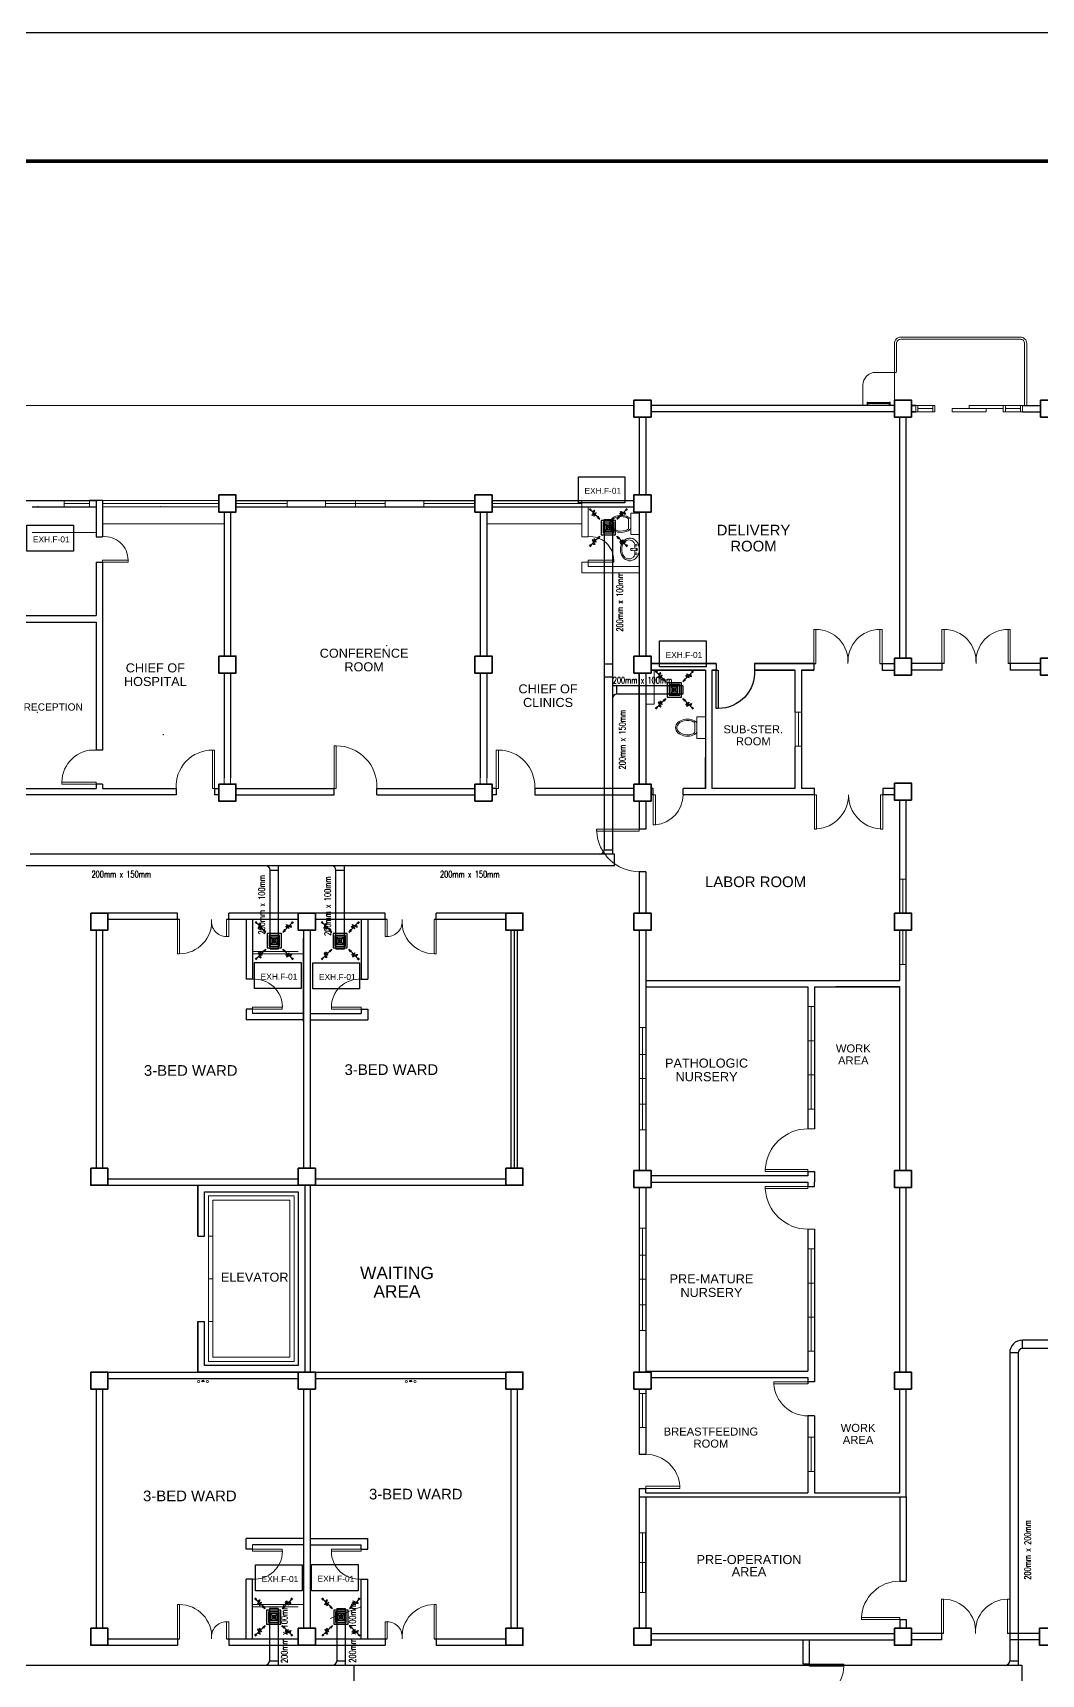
# Model space of a CAD drawing. Header units: millimetres. Extents: x 116 to 538, y 76 to 149.
# Drawn here: x 266.4 to 290.02, y 110.46 to 148.92 of the extents above; entities that cross this region are included whole.
import ezdxf

# ---------------------------------------------------------------- set-up
doc = ezdxf.new("R2010")
doc.units = ezdxf.units.MM
doc.header["$MEASUREMENT"] = 0
for name, color, linetype in [('.1', 1, 'Continuous'), ('AIR', 7, 'Continuous'), ('AIR-00', 8, 'Continuous'), ('AIR-03', 30, 'Continuous'), ('dimen', 7, 'Continuous'), ('ducting label', 7, 'Continuous'), ('exhaust', 7, 'Continuous'), ('label', 7, 'Continuous'), ('Legends', 7, 'Continuous'), ('template', 7, 'Continuous')]:
    doc.layers.add(name, color=color, linetype=linetype)
doc.styles.add('Arch-Dim', font='simplex.shx', dxfattribs={"width": 0.75})
doc.styles.get("Standard").update_dxf_attribs({"font": 'arial.ttf'})
doc.styles.add('SWISSLT175', font='swissl.ttf', dxfattribs={"height": 0.175})

# ---------------------------------------------------------------- blocks, each defined once
blk = doc.blocks.new('dr 900')
at = {"ltscale": 0.03}
blk.add_lwpolyline([(0, 0), (0.05, 0), (0.05, 0.9), (0, 0.9)], close=True, dxfattribs=at)
blk.add_arc((0.05, 0.049), 0.851, 356.7268, 90, dxfattribs=at)
blk = doc.blocks.new('GRILL-C-IN')
at = {"layer": 'AIR-00', "color": 7, "ltscale": 3}
for p, q in [((-0.623, 0.601), (-0.674, 0.651)), ((-0.601, 0.623), (-0.651, 0.674)), ((-0.637, 0.637), (-0.3, 0.3)), ((0.637, 0.637), (0.3, 0.3)), ((0.601, 0.623), (0.651, 0.674)), ((0.623, 0.601), (0.674, 0.651)), ((-0.637, -0.637), (-0.3, -0.3)), ((0.637, -0.637), (0.3, -0.3)), ((-0.623, -0.601), (-0.674, -0.651)), ((-0.601, -0.623), (-0.651, -0.674)), ((0.601, -0.623), (0.651, -0.674)), ((0.623, -0.601), (0.674, -0.651))]:
    blk.add_line(p, q, dxfattribs=at)
at = {"layer": 'AIR-00', "color": 7}
for p, q in [((-0.188, 0.187), (0.187, -0.188)), ((0.187, 0.187), (-0.188, -0.188))]:
    blk.add_line(p, q, dxfattribs=at)
at = {"layer": 'AIR-00', "color": 7, "ltscale": 3}
for points in [[(-0.362, 0.393), (-0.393, 0.362), (-0.3, 0.3)], [(0.393, 0.362), (0.362, 0.393), (0.3, 0.3)], [(-0.362, -0.393), (-0.393, -0.362), (-0.3, -0.3)], [(0.393, -0.362), (0.362, -0.393), (0.3, -0.3)]]:
    blk.add_lwpolyline(points, close=True, dxfattribs=at)
at = {"layer": 'AIR-00', "color": 7}
for points in [[(-0.188, -0.188), (0.187, -0.188), (0.187, 0.187), (-0.188, 0.187)], [(-0.125, -0.125), (0.125, -0.125), (0.125, 0.125), (-0.125, 0.125)], [(-0.062, -0.062), (0.062, -0.062), (0.062, 0.062), (-0.062, 0.062)]]:
    blk.add_lwpolyline(points, close=True, dxfattribs=at)
at = {"layer": 'AIR-00', "color": 7, "ltscale": 3}
for points in [[(-0.441, 0.441), (-0.512, 0.404), (-0.432, 0.514), (-0.568, 0.43), (-0.477, 0.6), (-0.561, 0.561)], [(0.441, 0.441), (0.404, 0.512), (0.514, 0.432), (0.43, 0.568), (0.6, 0.477), (0.561, 0.561)], [(-0.441, -0.441), (-0.512, -0.404), (-0.432, -0.514), (-0.568, -0.43), (-0.477, -0.6), (-0.561, -0.561)], [(0.441, -0.441), (0.404, -0.512), (0.514, -0.432), (0.43, -0.568), (0.6, -0.477), (0.561, -0.561)]]:
    blk.add_spline(points, degree=3, dxfattribs=at)
for points in [[(-0.3, 0.3), (-0.362, 0.393), (-0.393, 0.362)], [(0.3, 0.3), (0.393, 0.362), (0.362, 0.393)], [(-0.3, -0.3), (-0.362, -0.393), (-0.393, -0.362)], [(0.3, -0.3), (0.393, -0.362), (0.362, -0.393)]]:
    blk.add_solid(points, dxfattribs=at)
at = {"layer": 'AIR-03', "color": 7}
blk.add_lwpolyline([(-0.25, -0.25), (0.25, -0.25), (0.25, 0.25), (-0.25, 0.25)], close=True, dxfattribs=at)

msp = doc.modelspace()

# ---------------------------------------------------------------- linework, layer by layer
at = {"layer": '.1', "color": 0}
msp.add_line((323.658, 148.92), (224.382, 148.92), dxfattribs=at)
at = {"color": 8, "lineweight": 9}
for p, q in [((286.138, 140.965), (286.608, 140.965)), ((286.578, 140.792), (286.578, 140.317)), ((285.838, 140.19), (285.838, 140.665)), ((280.478, 140.19), (265.153, 140.19)), ((285.958, 140.268), (285.938, 140.268)), ((285.938, 140.268), (285.938, 140.188)), ((285.958, 140.188), (285.958, 140.268)), ((286.208, 140.258), (285.958, 140.258)), ((286.208, 140.238), (285.958, 140.238)), ((286.208, 140.258), (286.458, 140.258)), ((286.208, 140.238), (286.458, 140.238)), ((286.458, 140.188), (286.458, 140.268)), ((286.458, 140.268), (286.478, 140.268)), ((286.478, 140.268), (286.478, 140.188)), ((267.128, 137.815), (267.128, 137.965)), ((267.128, 137.89), (267.728, 137.89)), ((267.728, 137.815), (267.128, 137.815)), ((267.728, 137.965), (267.728, 137.815)), ((268.79, 137.965), (268.028, 137.965)), ((270.753, 137.893), (268.028, 137.893)), ((268.79, 137.815), (268.028, 137.815)), ((269.99, 137.965), (268.79, 137.965)), ((269.99, 137.815), (268.79, 137.815)), ((269.99, 137.965), (270.753, 137.965)), ((269.99, 137.815), (270.753, 137.815)), ((271.153, 137.965), (271.153, 137.965)), ((272.353, 137.89), (271.153, 137.893)), ((272.353, 137.965), (272.353, 137.815)), ((273.253, 137.815), (273.253, 137.965)), ((274.653, 137.89), (273.253, 137.89)), ((273.953, 137.815), (273.253, 137.815)), ((273.953, 137.965), (273.953, 137.815)), ((273.953, 137.965), (274.653, 137.965)), ((274.653, 137.965), (274.653, 137.815)), ((275.553, 137.965), (275.553, 137.815)), ((275.553, 137.89), (276.753, 137.89)), ((277.153, 137.965), (277.153, 137.965)), ((279.253, 137.89), (277.153, 137.893)), ((279.253, 137.815), (279.253, 137.965)), ((279.253, 137.815), (279.403, 137.815)), ((280.603, 137.693), (280.603, 136.415)), ((280.353, 137.325), (280.353, 137.506)), ((280.403, 137.665), (280.603, 137.665)), ((280.403, 137.165), (280.403, 137.665)), ((280.603, 137.665), (280.603, 137.165)), ((267.878, 137.215), (266.378, 137.215)), ((280.603, 137.165), (280.403, 137.165)), ((280.405, 136.83), (280.527, 136.843)), ((280.405, 136.801), (280.527, 136.788)), ((280.953, 133.99), (280.953, 133.19)), ((280.953, 133.19), (280.753, 133.19)), ((284.403, 132.603), (284.403, 133.103)), ((281.903, 132.731), (281.903, 132.55)), ((282.153, 132.89), (281.953, 132.89)), ((281.953, 132.89), (281.953, 132.39)), ((282.153, 132.39), (282.153, 132.89)), ((284.253, 132.19), (284.253, 133.003)), ((284.403, 133.003), (284.253, 133.003)), ((284.328, 133.003), (284.328, 132.203)), ((281.953, 132.39), (282.153, 132.39)), ((284.403, 132.603), (284.403, 132.103)), ((284.403, 132.203), (284.253, 132.203)), ((270.878, 131.318), (270.878, 131.465)), ((271.028, 131.318), (271.028, 131.465)), ((271.153, 131.215), (271.153, 131.215)), ((276.878, 131.318), (276.878, 131.465)), ((277.028, 131.318), (277.028, 131.465)), ((271.153, 131.065), (271.153, 131.065)), ((286.853, 129.094), (286.703, 129.094)), ((286.778, 129.094), (286.778, 128.294)), ((272.615, 128.144), (271.54, 128.144)), ((286.853, 128.294), (286.703, 128.294)), ((286.853, 127.894), (286.703, 127.894)), ((286.778, 127.894), (286.778, 127.094)), ((272.74, 126.694), (272.74, 127.194)), ((272.89, 126.694), (272.89, 127.194)), ((286.853, 127.094), (286.703, 127.094)), ((284.553, 125.303), (284.553, 126.103)), ((284.553, 126.103), (284.703, 126.103)), ((284.628, 126.103), (284.628, 123.703)), ((280.603, 125.616), (280.753, 125.616)), ((280.603, 124.416), (280.603, 125.616)), ((280.678, 123.216), (280.678, 125.616)), ((280.753, 125.616), (280.753, 123.216)), ((284.703, 125.303), (284.553, 125.303)), ((284.703, 124.903), (284.703, 125.303)), ((280.603, 124.979), (280.753, 124.979)), ((284.703, 124.903), (284.703, 124.503)), ((280.603, 124.416), (280.603, 123.216)), ((280.603, 124.416), (280.753, 124.416)), ((284.703, 124.503), (284.553, 124.503)), ((284.553, 124.503), (284.553, 123.703)), ((280.603, 123.816), (280.753, 123.816)), ((284.553, 123.703), (284.703, 123.703)), ((280.753, 123.216), (280.603, 123.216)), ((284.553, 123.24), (284.703, 123.24)), ((280.603, 120.916), (280.753, 120.916)), ((280.603, 119.716), (280.603, 120.916)), ((280.678, 118.516), (280.678, 120.916)), ((280.753, 120.916), (280.753, 118.516)), ((284.703, 120.89), (284.553, 120.89)), ((270.515, 120.729), (270.615, 120.729)), ((270.515, 120.729), (270.515, 118.729)), ((270.615, 120.729), (270.615, 118.729)), ((284.553, 119.628), (284.553, 120.428)), ((284.553, 120.428), (284.703, 120.428)), ((284.628, 120.428), (284.628, 118.028)), ((280.603, 120.279), (280.753, 120.279)), ((270.615, 119.729), (270.515, 119.729)), ((280.603, 119.716), (280.603, 118.516)), ((280.603, 119.716), (280.753, 119.716)), ((284.703, 119.628), (284.553, 119.628)), ((284.703, 119.228), (284.703, 119.628)), ((284.703, 119.228), (284.703, 118.828)), ((280.603, 119.116), (280.753, 119.116)), ((270.515, 118.729), (270.615, 118.729)), ((280.753, 118.516), (280.603, 118.516)), ((284.703, 118.828), (284.553, 118.828)), ((284.553, 118.828), (284.553, 118.028)), ((284.553, 118.028), (284.703, 118.028)), ((280.753, 117.542), (280.753, 117.565)), ((280.753, 117.042), (280.603, 117.042)), ((280.603, 117.042), (280.603, 116.242)), ((280.678, 116.242), (280.678, 117.042)), ((280.753, 117.142), (280.753, 117.042)), ((280.603, 116.242), (280.753, 116.242)), ((284.703, 116.015), (284.553, 116.015)), ((284.553, 116.015), (284.553, 115.215)), ((284.628, 115.215), (284.628, 116.015)), ((284.553, 115.215), (284.703, 115.215)), ((280.753, 113.778), (280.605, 113.778)), ((280.605, 113.778), (280.605, 112.378)), ((280.679, 113.778), (280.675, 112.378)), ((280.753, 113.078), (280.753, 113.778)), ((280.753, 113.078), (280.605, 113.078)), ((272.74, 112.742), (272.74, 112.242)), ((272.89, 112.742), (272.89, 112.242)), ((280.605, 112.378), (280.751, 112.378))]:
    msp.add_line(p, q, dxfattribs=at)
at = {"color": 8, "lineweight": 25}
for p, q in [((286.578, 140.19), (280.878, 140.19)), ((286.578, 140.04), (280.878, 140.04)), ((286.978, 140.19), (287.078, 140.19)), ((286.978, 140.19), (287.078, 140.19)), ((287.078, 140.19), (286.978, 140.19)), ((286.978, 140.04), (287.078, 140.04)), ((287.078, 140.04), (286.978, 140.04)), ((289.578, 140.19), (290.003, 140.19)), ((289.578, 140.04), (290.003, 140.04)), ((280.603, 139.917), (280.603, 138.093)), ((280.753, 139.917), (280.753, 138.093)), ((286.703, 134.267), (286.703, 139.917)), ((286.853, 134.267), (286.853, 139.917)), ((265.915, 137.965), (267.115, 137.965)), ((266.378, 137.815), (267.115, 137.815)), ((267.115, 137.965), (267.878, 137.965)), ((267.115, 137.815), (267.878, 137.815)), ((267.878, 137.965), (267.728, 137.965)), ((267.878, 137.965), (267.878, 137.115)), ((268.028, 137.965), (267.878, 137.965)), ((268.028, 137.965), (268.028, 137.115)), ((270.878, 137.693), (270.878, 134.318)), ((271.028, 137.693), (271.028, 134.318)), ((271.153, 137.965), (276.753, 137.965)), ((271.153, 137.815), (276.753, 137.815)), ((276.878, 137.693), (276.878, 134.318)), ((277.028, 137.693), (277.028, 134.318)), ((277.153, 137.965), (280.478, 137.965)), ((277.153, 137.815), (280.478, 137.815)), ((280.603, 137.693), (280.603, 134.318)), ((280.753, 137.693), (280.753, 134.318)), ((280.753, 137.693), (280.753, 134.318)), ((267.878, 137.115), (268.028, 137.115)), ((267.878, 136.515), (267.878, 135.265)), ((267.878, 136.515), (268.028, 136.515)), ((268.028, 136.515), (268.028, 132.115)), ((280.603, 136.265), (280.603, 134.318)), ((265.028, 135.265), (267.878, 135.265)), ((265.028, 135.115), (267.878, 135.115)), ((267.878, 135.115), (267.878, 132.115)), ((270.878, 133.918), (270.878, 131.465)), ((271.028, 133.918), (271.028, 131.465)), ((276.878, 133.918), (276.878, 131.465)), ((277.028, 133.918), (277.028, 131.465)), ((280.603, 133.918), (280.603, 131.318)), ((280.603, 131.318), (280.603, 133.918)), ((280.753, 133.918), (280.753, 131.318)), ((280.753, 133.918), (280.753, 131.318)), ((280.878, 134.14), (282.403, 134.14)), ((282.403, 134.14), (280.878, 134.14)), ((280.878, 133.99), (282.153, 133.99)), ((282.153, 133.99), (280.878, 133.99)), ((282.153, 133.99), (282.153, 131.215)), ((282.303, 133.99), (282.403, 133.99)), ((282.303, 133.99), (282.303, 131.215)), ((282.403, 133.99), (282.303, 133.99)), ((282.403, 134.14), (282.403, 133.99)), ((283.303, 134.14), (284.74, 134.14)), ((284.703, 134.14), (283.303, 134.14)), ((283.303, 134.14), (283.303, 133.99)), ((283.303, 133.99), (284.253, 133.99)), ((284.253, 133.99), (283.303, 133.99)), ((284.253, 133.003), (284.253, 133.99)), ((284.403, 133.99), (284.69, 133.99)), ((284.69, 133.99), (284.403, 133.99)), ((284.403, 133.99), (284.403, 131.215)), ((284.69, 134.14), (284.69, 133.99)), ((286.24, 134.14), (286.578, 134.14)), ((286.29, 134.14), (286.29, 133.99)), ((286.29, 133.99), (286.578, 133.99)), ((287.74, 134.14), (286.978, 134.14)), ((287.69, 133.99), (286.978, 133.99)), ((287.69, 134.14), (287.69, 133.99)), ((290.003, 134.14), (289.24, 134.14)), ((289.29, 134.14), (289.29, 133.99)), ((290.003, 133.99), (289.29, 133.99)), ((268.028, 132.115), (267.878, 132.115)), ((282.153, 131.215), (282.153, 131.94)), ((284.253, 131.215), (284.253, 132.19)), ((266.053, 131.215), (267.878, 131.215)), ((267.878, 131.315), (267.878, 131.215)), ((268.028, 131.315), (267.878, 131.315)), ((268.028, 131.315), (268.028, 131.215)), ((268.028, 131.215), (269.753, 131.215)), ((269.753, 131.215), (269.753, 131.065)), ((270.653, 131.215), (270.753, 131.215)), ((270.653, 131.215), (270.653, 131.065)), ((271.153, 131.215), (273.453, 131.215)), ((273.453, 131.065), (273.453, 131.215)), ((274.453, 131.215), (276.753, 131.215)), ((274.453, 131.065), (274.453, 131.215)), ((277.253, 131.215), (277.153, 131.215)), ((277.153, 131.215), (277.153, 131.215)), ((277.253, 131.215), (277.253, 131.065)), ((280.478, 131.215), (278.153, 131.215)), ((278.153, 131.215), (278.153, 131.065)), ((280.928, 131.215), (280.878, 131.215)), ((280.928, 131.065), (280.928, 131.215)), ((282.153, 131.215), (281.628, 131.215)), ((282.153, 131.215), (282.053, 131.215)), ((284.253, 131.215), (282.303, 131.215)), ((284.703, 131.215), (284.403, 131.215)), ((284.703, 131.065), (284.703, 131.215)), ((286.578, 131.215), (286.303, 131.215)), ((286.303, 131.215), (286.303, 131.065)), ((269.753, 131.065), (266.053, 131.065)), ((270.753, 131.065), (270.653, 131.065)), ((271.153, 131.065), (273.453, 131.065)), ((274.453, 131.065), (276.753, 131.065)), ((277.253, 131.065), (277.153, 131.065)), ((277.153, 131.065), (277.153, 131.065)), ((278.153, 131.065), (280.478, 131.065)), ((280.603, 130.918), (280.603, 130.265)), ((280.753, 130.918), (280.753, 130.265)), ((280.928, 131.065), (280.878, 131.065)), ((284.703, 131.065), (281.628, 131.065)), ((286.578, 131.065), (286.303, 131.065)), ((286.703, 128.294), (286.703, 130.943)), ((286.853, 128.294), (286.853, 130.943)), ((280.753, 130.265), (280.603, 130.265)), ((280.603, 129.265), (280.603, 128.294)), ((280.753, 129.265), (280.603, 129.265)), ((280.753, 129.265), (280.753, 128.294)), ((269.784, 128.294), (268.153, 128.294)), ((269.834, 128.144), (268.153, 128.144)), ((269.784, 128.144), (269.784, 128.294)), ((272.615, 128.144), (270.934, 128.144)), ((274.647, 128.294), (270.984, 128.294)), ((270.984, 128.144), (270.984, 128.294)), ((274.697, 128.144), (273.015, 128.144)), ((274.647, 128.144), (274.647, 128.294)), ((277.478, 128.144), (275.797, 128.144)), ((277.478, 128.294), (275.847, 128.294)), ((275.847, 128.144), (275.847, 128.294)), ((267.878, 127.894), (267.878, 122.317)), ((268.028, 127.894), (268.028, 122.317)), ((272.74, 127.894), (272.74, 122.317)), ((272.74, 125.758), (272.74, 127.708)), ((272.89, 127.894), (272.89, 122.317)), ((277.603, 122.317), (277.603, 127.894)), ((277.678, 122.317), (277.678, 127.894)), ((277.753, 122.317), (277.753, 127.894)), ((280.603, 127.894), (280.603, 126.565)), ((280.753, 127.894), (280.753, 126.715)), ((286.703, 126.715), (286.703, 127.894)), ((286.853, 126.565), (286.853, 127.894)), ((280.603, 126.565), (280.603, 122.267)), ((280.753, 126.715), (286.703, 126.715)), ((280.753, 126.715), (280.753, 126.565)), ((280.753, 126.565), (284.553, 126.565)), ((280.753, 126.565), (280.753, 122.267)), ((284.553, 126.565), (284.553, 123.24)), ((284.703, 126.565), (286.703, 126.565)), ((284.703, 126.565), (284.703, 123.24)), ((286.703, 126.565), (285.203, 126.565)), ((286.703, 122.268), (286.703, 126.565)), ((286.853, 122.268), (286.853, 126.565)), ((268.153, 122.067), (272.615, 122.067)), ((268.153, 121.917), (277.478, 121.917)), ((270.265, 121.917), (270.265, 120.729)), ((272.765, 121.917), (272.765, 117.542)), ((272.89, 121.917), (272.89, 117.542)), ((273.015, 122.067), (277.478, 122.067)), ((284.553, 122.14), (280.878, 122.14)), ((280.878, 121.99), (284.553, 121.99)), ((284.553, 122.24), (284.553, 122.14)), ((284.553, 122.24), (284.703, 122.24)), ((284.553, 121.99), (284.553, 121.89)), ((284.703, 122.24), (284.703, 122.14)), ((284.703, 122.14), (284.703, 121.99)), ((284.703, 121.89), (284.703, 121.99)), ((280.603, 121.867), (280.603, 117.542)), ((280.753, 121.867), (280.753, 117.565)), ((284.553, 121.89), (284.703, 121.89)), ((286.703, 117.542), (286.703, 121.868)), ((286.853, 117.542), (286.853, 121.868)), ((284.553, 120.89), (284.553, 117.565)), ((284.703, 120.89), (284.703, 117.565)), ((270.265, 120.729), (270.415, 120.729)), ((270.265, 118.729), (270.265, 117.542)), ((270.265, 118.729), (270.415, 118.729)), ((268.153, 117.542), (277.478, 117.542)), ((268.153, 117.392), (272.615, 117.392)), ((273.015, 117.392), (277.478, 117.392)), ((280.753, 117.565), (284.553, 117.565)), ((280.878, 117.415), (284.553, 117.415)), ((284.553, 117.415), (284.553, 117.265)), ((284.703, 117.315), (284.553, 117.315)), ((284.703, 117.565), (284.703, 117.415)), ((284.703, 117.415), (284.703, 117.315)), ((267.878, 117.142), (267.878, 111.542)), ((268.028, 117.142), (268.028, 111.542)), ((272.74, 117.142), (272.74, 111.542)), ((272.89, 117.142), (272.89, 111.542)), ((277.603, 111.542), (277.603, 117.142)), ((277.753, 111.542), (277.753, 117.142)), ((280.603, 117.142), (280.603, 115.615)), ((280.753, 117.142), (280.753, 115.615)), ((286.703, 114.915), (286.703, 117.142)), ((286.853, 114.915), (286.853, 117.142)), ((284.553, 116.515), (284.553, 114.715)), ((284.703, 116.515), (284.553, 116.515)), ((284.703, 116.515), (284.703, 114.715)), ((280.603, 115.615), (280.753, 115.615)), ((280.603, 114.815), (280.603, 114.615)), ((280.603, 114.815), (280.753, 114.815)), ((280.603, 114.615), (286.853, 114.615)), ((280.603, 114.615), (280.603, 111.542)), ((280.753, 114.715), (280.753, 114.815)), ((280.753, 114.715), (284.553, 114.715)), ((280.753, 114.615), (280.753, 111.542)), ((284.703, 114.715), (286.703, 114.715)), ((286.703, 114.715), (286.703, 114.915)), ((286.703, 114.615), (286.703, 112.642)), ((286.853, 114.615), (286.853, 114.915)), ((286.853, 114.615), (286.853, 112.642)), ((272.74, 113.677), (272.74, 111.727)), ((286.703, 112.642), (286.853, 112.642)), ((286.703, 111.742), (286.703, 111.542)), ((286.703, 111.742), (286.853, 111.742)), ((286.853, 111.742), (286.853, 111.542)), ((268.153, 111.292), (269.834, 111.292)), ((269.784, 111.292), (269.784, 111.142)), ((270.934, 111.292), (272.615, 111.292)), ((270.984, 111.292), (270.984, 111.142)), ((273.015, 111.292), (274.697, 111.292)), ((274.647, 111.292), (274.647, 111.142)), ((275.797, 111.292), (277.478, 111.292)), ((275.847, 111.292), (275.847, 111.142)), ((280.878, 111.417), (286.578, 111.417)), ((280.878, 111.267), (286.578, 111.267)), ((284.44, 110.699), (284.44, 111.267)), ((284.59, 110.649), (284.59, 111.267)), ((287.728, 111.417), (286.978, 111.417)), ((287.678, 111.267), (286.978, 111.267)), ((287.678, 111.417), (287.678, 111.267)), ((289.978, 111.417), (289.228, 111.417)), ((289.278, 111.417), (289.278, 111.267)), ((289.978, 111.267), (289.278, 111.267)), ((268.153, 111.142), (269.784, 111.142)), ((270.984, 111.142), (274.647, 111.142)), ((275.847, 111.142), (277.478, 111.142)), ((284.59, 110.699), (284.44, 110.699))]:
    msp.add_line(p, q, dxfattribs=at)
at = {"color": 8, "lineweight": 13}
for p, q in [((287.078, 140.19), (287.078, 140.04)), ((287.478, 140.19), (287.128, 140.19)), ((287.128, 140.115), (287.478, 140.115)), ((287.478, 140.04), (287.128, 140.04)), ((289.178, 140.19), (289.528, 140.19)), ((289.528, 140.115), (289.178, 140.115)), ((289.178, 140.04), (289.528, 140.04)), ((280.928, 131.065), (280.928, 130.365)), ((280.928, 131.065), (280.978, 131.065)), ((280.978, 130.365), (280.978, 131.065)), ((284.703, 131.065), (284.703, 130.265)), ((284.753, 131.065), (284.703, 131.065)), ((284.753, 130.265), (284.753, 131.065)), ((286.253, 130.265), (286.253, 131.065)), ((286.253, 131.065), (286.303, 131.065)), ((286.303, 131.065), (286.303, 130.265)), ((280.603, 130.265), (279.603, 130.265)), ((279.603, 130.265), (279.603, 130.215)), ((279.603, 130.215), (280.603, 130.215)), ((280.603, 130.215), (280.603, 130.265)), ((280.928, 130.365), (280.978, 130.365)), ((284.703, 130.265), (284.753, 130.265)), ((286.303, 130.265), (286.253, 130.265)), ((283.553, 122.24), (283.553, 122.29)), ((283.553, 122.29), (284.553, 122.29)), ((284.553, 122.24), (283.553, 122.24)), ((284.553, 122.29), (284.553, 122.24)), ((284.553, 121.89), (283.553, 121.89)), ((283.553, 121.89), (283.553, 121.84)), ((283.553, 121.84), (284.553, 121.84)), ((284.553, 121.84), (284.553, 121.89)), ((284.553, 117.315), (283.753, 117.315)), ((283.753, 117.315), (283.753, 117.265)), ((283.753, 117.265), (284.553, 117.265)), ((281.553, 114.865), (280.753, 114.865)), ((280.753, 114.815), (280.753, 114.865)), ((280.753, 114.815), (281.553, 114.815)), ((281.553, 114.815), (281.553, 114.865)), ((285.803, 111.792), (286.703, 111.792)), ((286.703, 111.742), (285.803, 111.742)), ((285.804, 111.792), (285.804, 111.742)), ((286.703, 111.742), (286.703, 111.792))]:
    msp.add_line(p, q, dxfattribs=at)
at = {"color": 8, "lineweight": 9, "ltscale": 0.4}
for p, q in [((279.253, 137.115), (279.253, 137.815)), ((279.403, 137.115), (279.403, 137.815)), ((270.878, 137.415), (268.028, 137.415)), ((279.253, 137.415), (277.028, 137.415)), ((279.403, 137.115), (279.253, 137.115)), ((279.403, 136.515), (279.253, 136.515)), ((279.253, 136.515), (279.253, 136.265)), ((280.603, 136.265), (279.253, 136.265)), ((279.403, 136.515), (279.403, 136.415)), ((280.603, 136.415), (279.403, 136.415)), ((280.603, 136.415), (279.403, 136.415))]:
    msp.add_line(p, q, dxfattribs=at)
at = {"color": 8, "lineweight": 13, "ltscale": 0.4}
msp.add_line((279.403, 136.565), (279.403, 136.515), dxfattribs=at)
at = {"color": 8, "lineweight": 25, "ltscale": 0.3}
for p, q in [((281.628, 131.065), (281.628, 131.215)), ((271.39, 128.144), (271.39, 126.744)), ((271.54, 128.144), (271.54, 126.744)), ((274.09, 128.144), (274.09, 126.744)), ((274.24, 128.144), (274.24, 126.744)), ((271.54, 126.744), (271.39, 126.744)), ((274.09, 126.744), (274.24, 126.744)), ((271.39, 126.044), (271.39, 125.794)), ((271.54, 126.044), (271.39, 126.044)), ((272.74, 125.794), (271.39, 125.794)), ((272.74, 125.944), (271.54, 125.944)), ((272.89, 125.944), (274.09, 125.944)), ((272.89, 125.794), (274.24, 125.794)), ((274.09, 126.044), (274.09, 125.944)), ((274.09, 126.044), (274.24, 126.044)), ((274.24, 126.044), (274.24, 125.794)), ((271.39, 113.392), (271.39, 113.642)), ((272.74, 113.642), (271.39, 113.642)), ((272.74, 113.492), (271.54, 113.492)), ((272.89, 113.642), (274.24, 113.642)), ((272.89, 113.492), (274.09, 113.492)), ((274.09, 113.392), (274.09, 113.492)), ((274.24, 113.392), (274.24, 113.642)), ((271.54, 113.392), (271.39, 113.392)), ((274.09, 113.392), (274.24, 113.392)), ((271.39, 111.292), (271.39, 112.692)), ((271.54, 112.692), (271.39, 112.692)), ((271.54, 111.292), (271.54, 112.692)), ((274.09, 111.292), (274.09, 112.692)), ((274.09, 112.692), (274.24, 112.692)), ((274.24, 111.292), (274.24, 112.692))]:
    msp.add_line(p, q, dxfattribs=at)
at = {"color": 8, "lineweight": 13, "ltscale": 0.3}
for p, q in [((271.54, 126.044), (271.54, 125.944)), ((271.54, 113.392), (271.54, 113.492))]:
    msp.add_line(p, q, dxfattribs=at)
at = {"color": 8, "lineweight": 9, "ltscale": 0.3}
msp.add_line((273.365, 111.767), (274.09, 112.042), dxfattribs=at)
at = {"color": 8, "lineweight": 9, "transparency": 33554687}
for points in [[(289.678, 140.19), (289.678, 141.64, 0.414214), (289.528, 141.79), (286.728, 141.79, 0.414214), (286.578, 141.64), (286.578, 140.315), (286.578, 140.965)], [(289.628, 140.19), (289.628, 141.64, 0.414214), (289.528, 141.74), (286.728, 141.74, 0.414214), (286.628, 141.64), (286.628, 140.985)]]:
    msp.add_lwpolyline(points, format="xyb", dxfattribs=at)
at = {"color": 8, "lineweight": 35}
for points in [[(280.478, 140.317), (280.878, 140.317), (280.878, 139.917), (280.478, 139.917)], [(286.578, 140.317), (286.978, 140.317), (286.978, 139.917), (286.578, 139.917)], [(290.003, 140.317), (290.403, 140.317), (290.403, 139.917), (290.003, 139.917)], [(270.753, 138.093), (271.153, 138.093), (271.153, 137.693), (270.753, 137.693)], [(276.753, 138.093), (277.153, 138.093), (277.153, 137.693), (276.753, 137.693)], [(280.478, 138.093), (280.878, 138.093), (280.878, 137.693), (280.478, 137.693)], [(270.753, 134.318), (271.153, 134.318), (271.153, 133.918), (270.753, 133.918)], [(276.753, 134.318), (277.153, 134.318), (277.153, 133.918), (276.753, 133.918)], [(280.478, 134.318), (280.878, 134.318), (280.878, 133.918), (280.478, 133.918)], [(286.578, 134.267), (286.978, 134.267), (286.978, 133.867), (286.578, 133.867)], [(290.003, 134.267), (290.403, 134.267), (290.403, 133.867), (290.003, 133.867)], [(270.753, 131.318), (271.153, 131.318), (271.153, 130.918), (270.753, 130.918)], [(276.753, 131.318), (277.153, 131.318), (277.153, 130.918), (276.753, 130.918)], [(280.478, 131.318), (280.878, 131.318), (280.878, 130.918), (280.478, 130.918)], [(286.578, 131.343), (286.978, 131.343), (286.978, 130.943), (286.578, 130.943)], [(267.753, 128.294), (268.153, 128.294), (268.153, 127.894), (267.753, 127.894)], [(272.615, 128.294), (273.015, 128.294), (273.015, 127.894), (272.615, 127.894)], [(277.478, 128.294), (277.878, 128.294), (277.878, 127.894), (277.478, 127.894)], [(280.478, 128.294), (280.878, 128.294), (280.878, 127.894), (280.478, 127.894)], [(286.578, 128.294), (286.978, 128.294), (286.978, 127.894), (286.578, 127.894)], [(267.753, 122.317), (268.153, 122.317), (268.153, 121.917), (267.753, 121.917)], [(272.615, 122.317), (273.015, 122.317), (273.015, 121.917), (272.615, 121.917)], [(277.478, 122.317), (277.878, 122.317), (277.878, 121.917), (277.478, 121.917)], [(280.478, 122.267), (280.878, 122.267), (280.878, 121.867), (280.478, 121.867)], [(286.578, 122.268), (286.978, 122.268), (286.978, 121.868), (286.578, 121.868)], [(267.753, 117.542), (268.153, 117.542), (268.153, 117.142), (267.753, 117.142)], [(272.615, 117.542), (273.015, 117.542), (273.015, 117.142), (272.615, 117.142)], [(277.478, 117.542), (277.878, 117.542), (277.878, 117.142), (277.478, 117.142)], [(280.478, 117.542), (280.878, 117.542), (280.878, 117.142), (280.478, 117.142)], [(286.578, 117.542), (286.978, 117.542), (286.978, 117.142), (286.578, 117.142)], [(267.753, 111.542), (268.153, 111.542), (268.153, 111.142), (267.753, 111.142)], [(272.615, 111.542), (273.015, 111.542), (273.015, 111.142), (272.615, 111.142)], [(277.478, 111.542), (277.878, 111.542), (277.878, 111.142), (277.478, 111.142)], [(280.478, 111.542), (280.878, 111.542), (280.878, 111.142), (280.478, 111.142)], [(286.578, 111.542), (286.978, 111.542), (286.978, 111.142), (286.578, 111.142)], [(289.978, 111.542), (290.378, 111.542), (290.378, 111.142), (289.978, 111.142)]]:
    msp.add_lwpolyline(points, close=True, dxfattribs=at)
at = {"color": 8, "lineweight": 13}
for points in [[(287.128, 140.19), (287.128, 140.04), (287.078, 140.04), (287.078, 140.19)], [(287.528, 140.19), (287.528, 140.04), (287.478, 140.04), (287.478, 140.19)], [(288.728, 140.115), (287.928, 140.115), (287.928, 140.04), (288.728, 140.04)], [(289.128, 140.19), (288.328, 140.19), (288.328, 140.115), (289.128, 140.115)], [(289.128, 140.19), (289.128, 140.04), (289.178, 140.04), (289.178, 140.19)], [(289.528, 140.19), (289.528, 140.04), (289.578, 140.04), (289.578, 140.19)], [(273.453, 131.215), (273.503, 131.215), (273.503, 132.215), (273.453, 132.215)]]:
    msp.add_lwpolyline(points, close=True, dxfattribs=at)
at = {"color": 8, "lineweight": 9}
for points in [[(267.128, 137.965), (267.728, 137.965), (267.728, 137.815), (267.128, 137.815)], [(271.153, 137.965), (272.353, 137.965), (272.353, 137.815), (271.153, 137.815)], [(273.253, 137.965), (274.653, 137.965), (274.653, 137.815), (273.253, 137.815)], [(275.553, 137.965), (276.753, 137.965), (276.753, 137.815), (275.553, 137.815)], [(277.153, 137.965), (279.253, 137.965), (279.253, 137.815), (277.153, 137.815)], [(284.253, 133.003), (284.403, 133.003), (284.403, 132.203), (284.253, 132.203)], [(284.253, 133.003), (284.403, 133.003), (284.403, 132.203), (284.253, 132.203)], [(286.703, 129.094), (286.853, 129.094), (286.853, 128.294), (286.703, 128.294)], [(286.703, 127.894), (286.853, 127.894), (286.853, 127.094), (286.703, 127.094)], [(284.553, 126.103), (284.703, 126.103), (284.703, 123.703), (284.553, 123.703)], [(280.603, 123.216), (280.603, 125.616), (280.753, 125.616), (280.753, 123.216)], [(280.603, 125.616), (280.753, 125.616), (280.753, 123.216), (280.603, 123.216)], [(280.603, 118.516), (280.603, 120.916), (280.753, 120.916), (280.753, 118.516)], [(280.603, 120.916), (280.753, 120.916), (280.753, 118.516), (280.603, 118.516)], [(284.553, 120.428), (284.703, 120.428), (284.703, 118.028), (284.553, 118.028)], [(280.603, 117.042), (280.753, 117.042), (280.753, 116.242), (280.603, 116.242)], [(284.553, 116.015), (284.703, 116.015), (284.703, 115.215), (284.553, 115.215)], [(280.605, 113.778), (280.751, 113.778), (280.751, 112.378), (280.605, 112.378)]]:
    msp.add_lwpolyline(points, close=True, dxfattribs=at)
msp.add_lwpolyline([(280.382, 136.55, -0.11576), (280.299, 136.57, -0.104047), (280.226, 136.628, -0.090875), (280.178, 136.712, -0.083344), (280.161, 136.815, -0.083344), (280.178, 136.919, -0.090875), (280.226, 137.003, -0.104047), (280.299, 137.061, -0.11576), (280.382, 137.08, -0.11576), (280.464, 137.061, -0.104047), (280.538, 137.003, -0.090875), (280.586, 136.919, -0.083344), (280.603, 136.815, -0.083344), (280.586, 136.712, -0.090875), (280.538, 136.628, -0.104047), (280.464, 136.57, -0.11576)], format="xyb", close=True, dxfattribs=at)
for points in [[(280.361, 136.593, -0.124838), (280.298, 136.609, -0.105788), (280.241, 136.658, -0.086697), (280.204, 136.728, -0.076776), (280.191, 136.815, -0.076776), (280.204, 136.903, -0.086697), (280.241, 136.973, -0.105788), (280.298, 137.022, -0.124838), (280.361, 137.038, -0.124838), (280.424, 137.022, -0.105788), (280.481, 136.973, -0.040067), (280.501, 136.942), (280.501, 136.84, -0.040067)], [(280.501, 136.791), (280.501, 136.689, -0.040067), (280.481, 136.658, -0.105788), (280.424, 136.609, -0.124838), (280.361, 136.593, -0.124838)]]:
    msp.add_lwpolyline(points, format="xyb", dxfattribs=at)
at = {"color": 8, "lineweight": 13, "ltscale": 0.03}
for points in [[(268.028, 136.515), (268.028, 136.565), (268.628, 136.565), (268.628, 136.515)], [(279.403, 136.515), (279.403, 136.565), (280.003, 136.565), (280.003, 136.515)], [(284.69, 134.14), (284.74, 134.14), (284.74, 134.94), (284.69, 134.94)], [(286.29, 134.14), (286.24, 134.14), (286.24, 134.94), (286.29, 134.94)], [(287.69, 134.14), (287.74, 134.14), (287.74, 134.94), (287.69, 134.94)], [(289.29, 134.14), (289.24, 134.14), (289.24, 134.94), (289.29, 134.94)], [(270.653, 131.215), (270.603, 131.215), (270.603, 132.115), (270.653, 132.115)], [(277.253, 131.215), (277.303, 131.215), (277.303, 132.115), (277.253, 132.115)], [(267.878, 131.315), (267.878, 131.365), (267.078, 131.365), (267.078, 131.315)], [(269.834, 128.144), (269.784, 128.144), (269.784, 127.344), (269.834, 127.344)], [(270.984, 128.144), (270.934, 128.144), (270.934, 127.744), (270.984, 127.744)], [(274.647, 128.144), (274.697, 128.144), (274.697, 127.744), (274.647, 127.744)], [(275.797, 128.144), (275.847, 128.144), (275.847, 127.344), (275.797, 127.344)], [(271.54, 126.044), (271.54, 126.094), (272.24, 126.094), (272.24, 126.044)], [(274.09, 126.044), (274.09, 126.094), (273.39, 126.094), (273.39, 126.044)], [(271.54, 113.392), (271.54, 113.342), (272.24, 113.342), (272.24, 113.392)], [(274.09, 113.392), (274.09, 113.342), (273.39, 113.342), (273.39, 113.392)], [(269.834, 111.292), (269.784, 111.292), (269.784, 112.092), (269.834, 112.092)], [(275.797, 111.292), (275.847, 111.292), (275.847, 112.092), (275.797, 112.092)], [(287.678, 111.417), (287.728, 111.417), (287.728, 112.217), (287.678, 112.217)], [(289.278, 111.417), (289.228, 111.417), (289.228, 112.217), (289.278, 112.217)], [(270.984, 111.292), (270.934, 111.292), (270.934, 111.692), (270.984, 111.692)], [(274.647, 111.292), (274.697, 111.292), (274.697, 111.692), (274.647, 111.692)], [(284.59, 110.699), (284.59, 110.649), (285.39, 110.649), (285.39, 110.699)]]:
    msp.add_lwpolyline(points, close=True, dxfattribs=at)
at = {"color": 8, "lineweight": 9, "ltscale": 0.3}
for points in [[(272.615, 127.394), (271.54, 127.394), (271.54, 127.344), (272.74, 127.344), (272.74, 127.344)], [(272.615, 112.042), (271.54, 112.042), (271.54, 112.092), (272.74, 112.092), (272.74, 112.092)]]:
    msp.add_lwpolyline(points, dxfattribs=at)
at = {"color": 8, "lineweight": 25}
for points in [[(270.265, 120.729), (270.265, 121.917), (272.765, 121.917), (272.765, 117.542), (270.265, 117.542), (270.265, 118.729)], [(270.415, 120.729), (270.415, 121.767), (272.615, 121.767), (272.615, 117.692), (270.415, 117.692), (270.415, 118.729)]]:
    msp.add_lwpolyline(points, dxfattribs=at)
at = {"color": 8, "lineweight": 9}
for points in [[(270.515, 120.729), (270.515, 121.667), (272.515, 121.667), (272.515, 117.792), (270.515, 117.792), (270.515, 118.729)], [(270.615, 120.729), (270.615, 121.567), (272.415, 121.567), (272.415, 117.892), (270.615, 117.892), (270.615, 118.729)]]:
    msp.add_lwpolyline(points, dxfattribs=at)
for centre, radius in [((280.53, 136.917), 0.0255), ((280.53, 136.714), 0.0255), ((280.536, 136.815), 0.0095), ((270.283, 117.319), 0.0255), ((270.384, 117.325), 0.0095), ((270.486, 117.319), 0.0255), ((275.145, 117.319), 0.0255), ((275.247, 117.325), 0.0095), ((275.348, 117.319), 0.0255)]:
    msp.add_circle(centre, radius, dxfattribs=at)
for centre, radius, start, end in [((286.138, 140.665), 0.3, 90, 180), ((286.608, 140.985), 0.02, 270, 0), ((280.303, 137.506), 0.05, 0, 61.9916), ((280.303, 137.325), 0.05, 298.1501, 0), ((280.428, 136.815), 0.025, 161.3793, 198.6207), ((280.499, 136.815), 0.0948, 171.2026, 188.7974), ((280.428, 136.815), 0.025, 48.7978, 143.6932), ((280.428, 136.815), 0.025, 216.3068, 311.2022), ((280.53, 136.815), 0.028, 263.7545, 96.2455), ((281.853, 132.731), 0.05, 0, 61.8499), ((281.853, 132.55), 0.05, 298.0084, 360), ((270.384, 117.319), 0.028, 353.7545, 186.2455), ((275.247, 117.319), 0.028, 353.7545, 186.2455)]:
    msp.add_arc(centre, radius, start, end, dxfattribs=at)
at = {"color": 8, "lineweight": 13, "ltscale": 0.03}
for centre, radius, start, end in [((268.076, 136.565), 0.552, 0, 94.9791), ((279.451, 136.565), 0.552, 0, 94.9791), ((284.74, 134.189), 0.752, 356.3048, 90), ((286.24, 134.189), 0.752, 90, 183.6952), ((287.74, 134.189), 0.752, 356.3048, 90), ((289.24, 134.189), 0.752, 90, 183.6952), ((267.83, 131.365), 0.752, 86.3048, 180), ((270.603, 131.264), 0.851, 90, 183.2732), ((277.303, 131.264), 0.851, 356.7268, 90), ((269.834, 128.095), 0.752, 270, 3.6952), ((270.934, 128.097), 0.353, 172.3719, 270), ((274.697, 128.097), 0.353, 270, 7.6281), ((275.797, 128.095), 0.752, 176.3048, 270), ((271.589, 126.094), 0.652, 0, 94.2422), ((274.042, 126.094), 0.652, 85.7578, 180), ((271.589, 113.342), 0.652, 265.7578, 0), ((274.042, 113.342), 0.652, 180, 274.2422), ((269.834, 111.34), 0.752, 356.3048, 90), ((275.797, 111.34), 0.752, 90, 183.6952), ((287.728, 111.465), 0.752, 356.3048, 90), ((289.228, 111.465), 0.752, 90, 183.6952), ((270.934, 111.338), 0.353, 90, 187.6281), ((274.697, 111.338), 0.353, 352.3719, 90), ((284.639, 110.649), 0.752, 266.3048, 0)]:
    msp.add_arc(centre, radius, start, end, dxfattribs=at)
at = {"color": 8, "lineweight": 13}
for centre, radius, start, end in [((273.503, 131.264), 0.951, 357.0624, 90), ((280.928, 131.065), 0.7, 274.096, 0), ((284.703, 131.065), 0.8, 273.5833, 360), ((286.303, 131.065), 0.8, 180, 266.4167), ((280.603, 130.265), 1, 182.866, 270), ((284.553, 122.24), 1, 90, 177.134), ((284.553, 121.89), 1, 182.866, 270), ((284.553, 117.315), 0.8, 183.5833, 270), ((280.753, 114.815), 0.8, 3.5833, 90), ((286.703, 111.742), 0.9, 90, 176.8153)]:
    msp.add_arc(centre, radius, start, end, dxfattribs=at)
at = {"color": 8, "lineweight": 9, "extrusion": (0, 0, -1)}
msp.add_ellipse((280.178, 137.415), major_axis=(0.275, 0), ratio=0.727273, start_param=0.612555, end_param=5.670631, dxfattribs=at)
at = {"color": 8, "lineweight": 9}
msp.add_ellipse((281.728, 132.64), major_axis=(0.275, 0), ratio=0.727273, start_param=0.612555, end_param=5.670631, dxfattribs=at)
for points in [[(280.327, 137.281), (280.31, 137.272), (280.292, 137.265), (280.201, 137.238), (280.114, 137.243), (279.982, 137.301), (279.941, 137.351), (279.927, 137.449), (279.953, 137.501), (280.064, 137.575), (280.148, 137.593), (280.262, 137.577), (280.297, 137.566), (280.326, 137.55)], [(281.877, 132.775), (281.86, 132.784), (281.842, 132.791), (281.751, 132.818), (281.664, 132.813), (281.532, 132.755), (281.491, 132.705), (281.477, 132.607), (281.503, 132.555), (281.614, 132.481), (281.698, 132.463), (281.812, 132.479), (281.847, 132.49), (281.876, 132.506)]]:
    msp.add_open_spline(points, degree=3, knots=[0.937253, 0.937253, 0.937253, 0.937253, 1.185372, 1.185372, 2.113864, 2.113864, 3.042356, 3.042356, 3.970847, 3.970847, 4.899339, 4.899339, 5.346062, 5.346062, 5.346062, 5.346062], dxfattribs=at)
at = {"color": 8, "lineweight": 25}
msp.add_point((266.515, 137.815), dxfattribs=at)
at = {"color": 8, "lineweight": 9}
for p in [(269.39, 137.815), (280.603, 135.69)]:
    msp.add_point(p, dxfattribs=at)
at = {"color": 8, "lineweight": 9, "ltscale": 0.3}
for p in [(274.682, 134.56), (266.503, 133), (269.453, 132.479)]:
    msp.add_point(p, dxfattribs=at)
at = {"layer": 'dimen'}
for p, q in [((289.578, 118.09), (289.578, 118.29)), ((289.478, 117.99), (289.278, 117.99))]:
    msp.add_line(p, q, dxfattribs=at)
at = {"layer": 'exhaust'}
for p, q in [((279.778, 137.515), (279.778, 129.777)), ((279.778, 137.515), (279.978, 137.515)), ((279.978, 134.124), (279.778, 134.124)), ((279.978, 133.824), (279.778, 133.824)), ((281.622, 133.624), (279.978, 133.624)), ((280.078, 133.424), (280.078, 133.624)), ((281.622, 133.624), (281.622, 133.424)), ((281.622, 133.424), (280.078, 133.424)), ((280.023, 129.677), (266.333, 129.677)), ((279.778, 129.777), (279.978, 129.777)), ((280.023, 129.402), (280.023, 129.677)), ((280.023, 129.402), (256.857, 129.402)), ((271.954, 127.461), (271.954, 129.302)), ((271.954, 129.302), (272.154, 129.302)), ((272.154, 127.461), (272.154, 129.402)), ((273.497, 127.461), (273.497, 129.302)), ((273.497, 129.302), (273.697, 129.302)), ((273.697, 127.461), (273.697, 129.402)), ((271.954, 127.461), (272.154, 127.461)), ((273.497, 127.461), (273.697, 127.461)), ((295.649, 118.29), (289.578, 118.29)), ((295.849, 118.09), (289.578, 118.09)), ((289.278, 117.99), (289.278, 110.777)), ((289.478, 117.99), (289.478, 110.677)), ((271.94, 111.998), (271.94, 110.777)), ((272.14, 111.998), (271.94, 111.998)), ((272.14, 111.998), (272.14, 110.677)), ((273.514, 111.998), (273.514, 110.777)), ((273.514, 111.998), (273.714, 111.998)), ((273.714, 111.998), (273.714, 110.677)), ((271.94, 110.777), (272.14, 110.777)), ((273.514, 110.777), (273.714, 110.777)), ((289.278, 110.777), (289.478, 110.777)), ((256.957, 110.677), (289.561, 110.677)), ((273.914, 110.677), (273.914, 110.277)), ((289.561, 110.677), (289.561, 110.277))]:
    msp.add_line(p, q, dxfattribs=at)
at = {"layer": 'exhaust', "color": 7}
msp.add_line((279.978, 137.515), (279.978, 129.677), dxfattribs=at)
at = {"layer": 'exhaust'}
for centre, radius, start, end in [((280.078, 133.324), 0.1, 90, 180), ((279.678, 129.777), 0.1, 270, 0), ((271.854, 129.302), 0.1, 360, 90), ((273.397, 129.302), 0.1, 0, 90), ((289.578, 117.99), 0.3, 90, 180), ((289.578, 117.99), 0.1, 90, 180), ((271.84, 110.777), 0.1, 270, 0), ((273.414, 110.777), 0.1, 270, 0), ((289.178, 110.777), 0.1, 270, 0)]:
    msp.add_arc(centre, radius, start, end, dxfattribs=at)
at = {"layer": 'Legends'}
for points in [[(279.175, 138.521), (280.265, 138.521), (280.265, 137.91), (279.175, 137.91)], [(266.257, 137.383), (267.347, 137.383), (267.347, 136.772), (266.257, 136.772)], [(281.076, 134.676), (282.166, 134.676), (282.166, 134.065), (281.076, 134.065)], [(271.592, 127.139), (272.682, 127.139), (272.682, 126.527), (271.592, 126.527)], [(272.958, 127.131), (274.048, 127.131), (274.048, 126.52), (272.958, 126.52)], [(271.613, 113.024), (272.704, 113.024), (272.704, 112.413), (271.613, 112.413)], [(272.924, 113.031), (274.015, 113.031), (274.015, 112.419), (272.924, 112.419)]]:
    msp.add_lwpolyline(points, close=True, dxfattribs=at)
at = {"layer": 'template', "linetype": 'Continuous', "const_width": 0.0853}
msp.add_lwpolyline([(230.398, 81.533), (320.649, 81.533), (320.649, 145.912), (230.398, 145.912)], close=True, dxfattribs=at)

# ---------------------------------------------------------------- block references
at = {"color": 8, "lineweight": 13, "xscale": -1, "rotation": 180}
msp.add_blockref('dr 900', (282.403, 133.99), dxfattribs=at)
at = {"layer": 'AIR', "xscale": 0.6658363358532475, "yscale": 0.6658363358532475, "zscale": 0.6658363358532475}
for p in [(279.878, 137.328), (281.425, 133.524), (272.054, 127.648), (273.597, 127.648), (272.04, 111.8), (273.614, 111.8)]:
    msp.add_blockref('GRILL-C-IN', p, dxfattribs=at)

# ---------------------------------------------------------------- texts
at = {"layer": 'ducting label', "color": 7, "linetype": 'Continuous', "lineweight": 25, "char_height": 0.15, "attachment_point": 1, "rotation": 90, "style": 'Arch-Dim'}
for s, width, heights, insert in [('\\A1;200mm x 100mm', 1.59622, [0], (280.07, 134.89)), ('\\A1;200mm x 150mm', 1.57636, [0], (280.128, 131.663)), ('\\A1;200mm x 100mm', 1.60192, [0], (271.684, 127.792)), ('\\A1;200mm x 100mm', 1.61756, [0], (273.226, 127.76)), ('\\A1;200mm x 200mm', 1.71039, [0.4], (289.622, 112.677)), ('\\A1;200mm x 100mm', 1.55774, [0], (272.213, 110.723)), ('\\A1;200mm x 100mm', 1.57236, [0.4], (273.81, 110.732))]:
    msp.add_mtext_dynamic_manual_height_columns(s, width=width, gutter_width=1.011, heights=heights, dxfattribs=dict(at, insert=insert))
at = {"layer": 'ducting label', "color": 7, "linetype": 'Continuous', "lineweight": 25, "char_height": 0.15, "attachment_point": 1, "style": 'Arch-Dim'}
for s, width, insert in [('\\A1;200mm x 100mm', 1.6644, (279.981, 133.827)), ('\\A1;200mm x 150mm', 1.65667, (267.773, 129.282)), ('\\A1;200mm x 150mm', 1.60974, (275.935, 129.282))]:
    msp.add_mtext_dynamic_manual_height_columns(s, width=width, gutter_width=1.011, heights=[0], dxfattribs=dict(at, insert=insert))
at = {"layer": 'label', "color": 8, "lineweight": 9, "ltscale": 0.4, "attachment_point": 5, "style": 'SWISSLT175'}
for s, insert, char_height, line_spacing_factor in [('DELIVERY\\PROOM', (283.277, 137.08), 0.25, 0.9), ('CONFERENCE ^JROOM', (274.156, 134.224), 0.2125, 0.9), ('CHIEF OF\\PHOSPITAL', (269.266, 133.88), 0.2125, 0.9), ('CHIEF OF\\PCLINICS', (278.465, 133.389), 0.2125, 0.9), ('RECEPTION', (266.875, 133.123), 0.17, 0.9), ('SUB-STER.\\PROOM', (283.273, 132.46), 0.1875, 0.9), ('LABOR ROOM', (283.325, 129.027), 0.25, 0.9), ('WORK\\PAREA', (285.615, 124.983), 0.1875, 0.9), ('3-BED WARD', (270.095, 124.606), 0.25, 0.8), ('3-BED WARD', (274.795, 124.626), 0.25, 0.8), ('PATHOLOGIC\\PNURSERY', (282.178, 124.62), 0.2125, 0.9), ('ELEVATOR', (271.594, 119.763), 0.2125, 0.9), ('PRE-MATURE\\PNURSERY', (282.292, 119.566), 0.2125, 0.9), ('BREASTFEEDING\\PROOM', (282.28, 116.005), 0.1875, 0.9), ('WORK\\PAREA', (285.727, 116.093), 0.1875, 0.9), ('3-BED WARD', (270.074, 114.638), 0.25, 0.8), ('3-BED WARD', (275.366, 114.68), 0.25, 0.8), ('PRE-OPERATION\\PAREA', (283.172, 113.007), 0.2125, 0.8)]:
    msp.add_mtext(s, dxfattribs=dict(at, insert=insert, char_height=char_height, line_spacing_factor=line_spacing_factor))
at = {"layer": 'label', "color": 8, "lineweight": -2, "ltscale": 0.4, "insert": (274.926, 119.648), "char_height": 0.28892, "attachment_point": 5, "line_spacing_factor": 0.9, "style": 'SWISSLT175'}
msp.add_mtext('WAITING^JAREA', dxfattribs=at)
at = {"layer": 'Legends', "linetype": 'Continuous', "lineweight": 25, "char_height": 0.14, "attachment_point": 1}
for insert in [(279.318, 138.259), (266.4, 137.121), (281.219, 134.414), (271.734, 126.877), (273.1, 126.869), (271.756, 112.762), (273.067, 112.768)]:
    msp.add_mtext_dynamic_manual_height_columns('EXH.F-01', width=0.44811, gutter_width=1.011, heights=[0], dxfattribs=dict(at, insert=insert))

doc.saveas('drawing.dxf')
